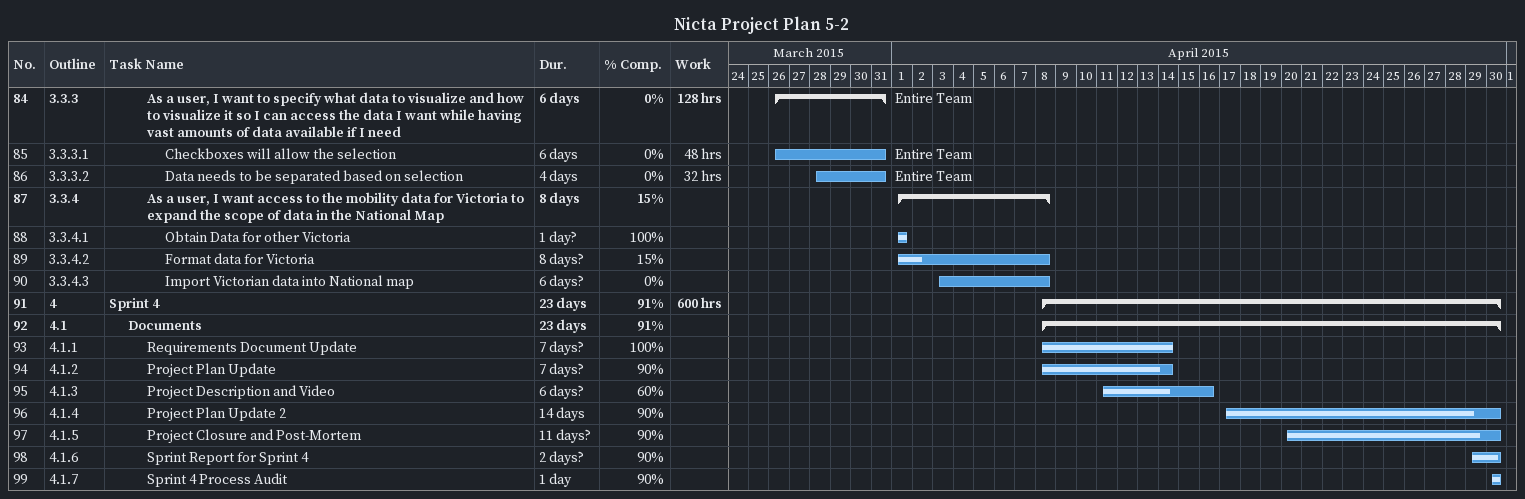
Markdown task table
Nicta Project Plan 5-2

| ID | WBS | Task | Duration | Start | Finish | Resources | % complete | Work (h) |
|---|---|---|---|---|---|---|---|---|
| 84 | 3.3.3 | **As a user, I want to specify what data to visualize and how to visualize it so I can access the data I want while having vast amounts of data available if I need** | 6d | 2015-03-26 | 2015-03-31 | Entire Team | 0 | 128 |
| 85 | 3.3.3.1 | Checkboxes will allow the selection | 6d | 2015-03-26 | 2015-03-31 | Entire Team | 0 | 48 |
| 86 | 3.3.3.2 | Data needs to be separated based on selection | 4d | 2015-03-28 | 2015-03-31 | Entire Team | 0 | 32 |
| 87 | 3.3.4 | **As a user, I want access to the mobility data for Victoria to expand the scope of data in the National Map** | 8d | 2015-04-01 | 2015-04-08 |  | 15 |  |
| 88 | 3.3.4.1 | Obtain Data for other Victoria | 1d? | 2015-04-01 | 2015-04-01 |  | 100 |  |
| 89 | 3.3.4.2 | Format data for Victoria | 8d? | 2015-04-01 | 2015-04-08 |  | 15 |  |
| 90 | 3.3.4.3 | Import Victorian data into National map | 6d? | 2015-04-03 | 2015-04-08 |  | 0 |  |
| 91 | 4 | **Sprint 4** | 23d | 2015-04-08 | 2015-04-30 |  | 91 | 600 |
| 92 | 4.1 | **Documents** | 23d | 2015-04-08 | 2015-04-30 |  | 91 |  |
| 93 | 4.1.1 | Requirements Document Update | 7d? | 2015-04-08 | 2015-04-14 |  | 100 |  |
| 94 | 4.1.2 | Project Plan Update | 7d? | 2015-04-08 | 2015-04-14 |  | 90 |  |
| 95 | 4.1.3 | Project Description and Video | 6d? | 2015-04-11 | 2015-04-16 |  | 60 |  |
| 96 | 4.1.4 | Project Plan Update 2 | 14d | 2015-04-17 | 2015-04-30 |  | 90 |  |
| 97 | 4.1.5 | Project Closure and Post-Mortem | 11d? | 2015-04-20 | 2015-04-30 |  | 90 |  |
| 98 | 4.1.6 | Sprint Report for Sprint 4 | 2d? | 2015-04-29 | 2015-04-30 |  | 90 |  |
| 99 | 4.1.7 | Sprint 4 Process Audit | 1d | 2015-04-30 | 2015-04-30 |  | 90 |  |
